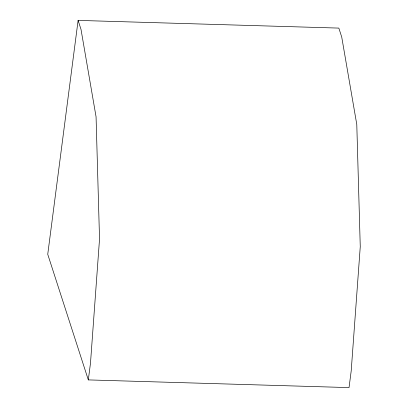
<?xml version="1.0" encoding="UTF-8"?>
<svg xmlns="http://www.w3.org/2000/svg" width="408" height="408" viewBox="0 0 408 408"><rect width="100%" height="100%" fill="white"/><g stroke="black" fill="none" stroke-linecap="round" stroke-linejoin="round"><path stroke-width="0.61" d="M78.107 20.4L47.741 254.296L88.312 379.904L349.039 387.6L351.206 370.892L360.259 246.672L356.786 124.481L341.731 37.067L338.829 28.096L78.107 20.4L81.003 29.371L96.064 116.79L99.532 238.976L90.484 363.197L88.312 379.904"/></g></svg>
